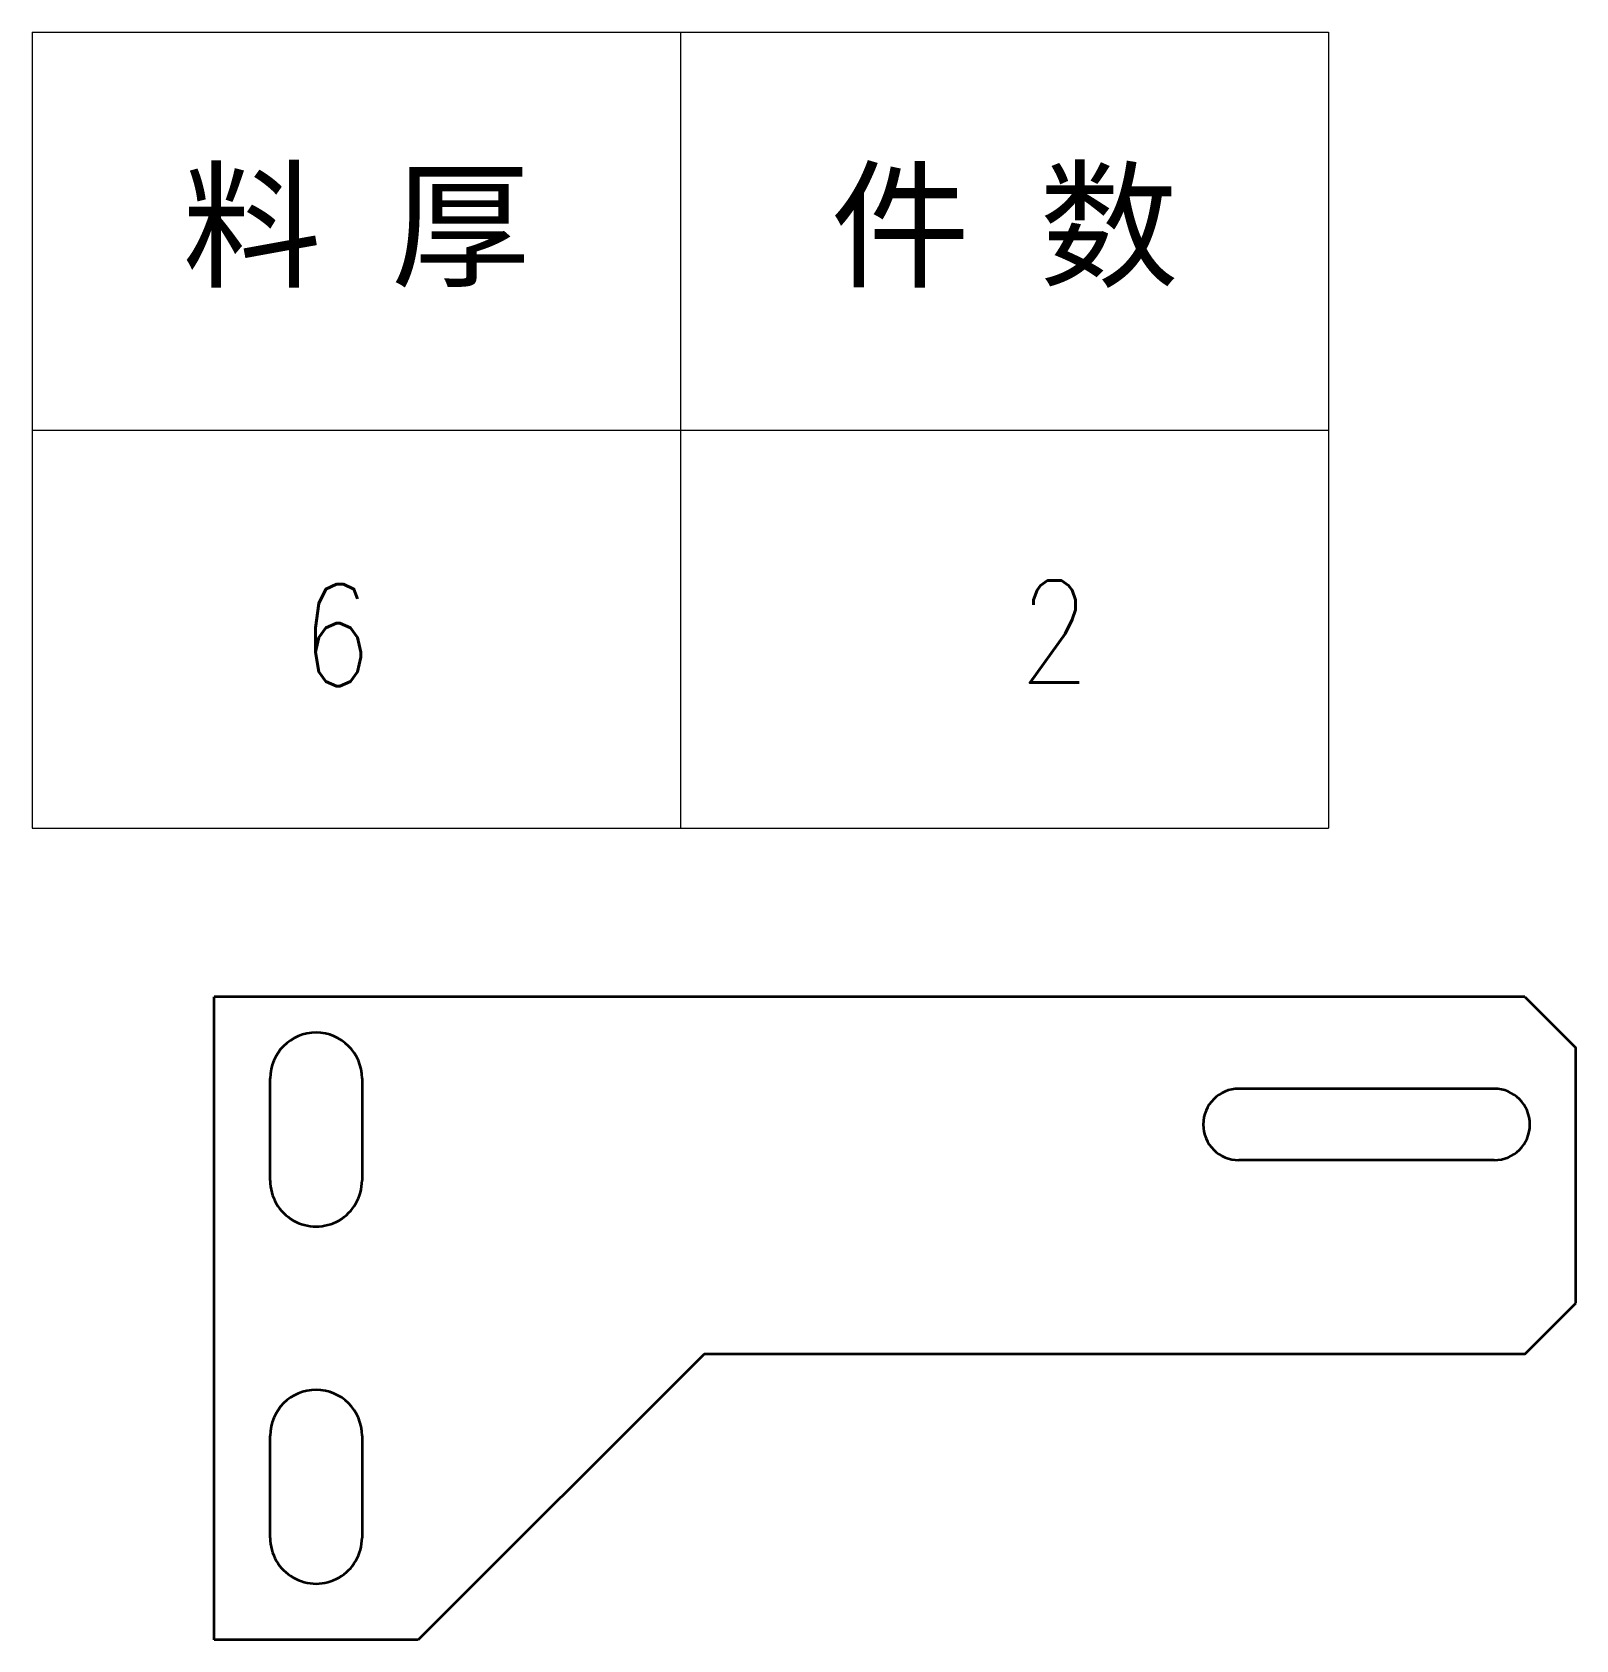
# Model space of a CAD drawing. Header units: millimetres. Extents: x -47800 to 104182, y -50696 to 46579.
# Drawn here: x -46645.6 to -46494.3, y 46334.2 to 46491.7 of the extents above; entities that cross this region are included whole.
import ezdxf
from ezdxf.enums import TextEntityAlignment as Align

# ---------------------------------------------------------------- set-up
doc = ezdxf.new("R2010")
doc.units = ezdxf.units.MM
doc.header["$LTSCALE"] = 0.5
doc.layers.add('标注线', color=3, linetype='Continuous', lineweight=18)
doc.layers.add('粗实线', color=7, linetype='Continuous', lineweight=35)
doc.styles.add('DIM', font='romans.shx', dxfattribs={"width": 0.8, "bigfont": 'bigfont.shx'})
doc.styles.get("Standard").update_dxf_attribs({"font": 'simplex.shx'})

# ---------------------------------------------------------------- blocks, each defined once
blk = doc.blocks.new('*T259')
at = {"color": 0, "linetype": 'ByBlock', "lineweight": -2, "transparency": 16777216}
for p, q in [((0, 0), (127, 0)), ((0, 0), (0, -78)), ((63.5, 0), (63.5, -78)), ((127, 0), (127, -78)), ((0, -39), (127, -39)), ((0, -78), (127, -78))]:
    blk.add_line(p, q, dxfattribs=at)
at = {"color": 0, "transparency": 16777216, "char_height": 10, "width": 60.5, "attachment_point": 5}
for s, insert in [('{\\fSimSun|b0|i0|c134|p2;料 厚}', (31.75, -19.5)), ('{\\fSimSun|b0|i0|c134|p2;件 数}', (95.25, -19.5))]:
    blk.add_mtext(s, dxfattribs=dict(at, insert=insert))
blk = doc.blocks.new('拆图参数')
blk.add_blockref('*T259', (-63.5, 78))
at = {"style": 'DIM', "width": 0.8}
blk.add_attdef('6', text='', height=10, dxfattribs=at).set_placement((-37.13, 18.91), align=Align.MIDDLE_LEFT)
blk.add_attdef('1', text='', height=10, dxfattribs=at).set_placement((36.65, 19.27), align=Align.MIDDLE_CENTER)

msp = doc.modelspace()

# ---------------------------------------------------------------- linework, layer by layer
at = {"layer": '粗实线', "lineweight": 35}
for p, q in [((-46499.344, 46397.197), (-46627.744, 46397.197)), ((-46627.744, 46334.197), (-46627.744, 46397.197)), ((-46499.344, 46397.197), (-46494.344, 46392.197)), ((-46494.344, 46367.197), (-46494.344, 46392.197)), ((-46502.344, 46388.197), (-46527.344, 46388.197)), ((-46502.344, 46381.197), (-46527.344, 46381.197)), ((-46499.344, 46362.197), (-46494.344, 46367.197)), ((-46579.744, 46362.197), (-46607.744, 46334.197)), ((-46499.344, 46362.197), (-46579.744, 46362.197)), ((-46607.744, 46334.197), (-46627.744, 46334.197))]:
    msp.add_line(p, q, dxfattribs=at)
at = {"layer": '粗实线', "lineweight": 35, "ltscale": 0.25}
for p, q in [((-46622.244, 46379.197), (-46622.244, 46389.197)), ((-46613.244, 46389.197), (-46613.244, 46379.197)), ((-46622.244, 46344.197), (-46622.244, 46354.197)), ((-46613.244, 46354.197), (-46613.244, 46344.197))]:
    msp.add_line(p, q, dxfattribs=at)
at = {"layer": '粗实线', "lineweight": 35}
for centre, radius, start, end in [((-46617.744, 46389.197), 4.5, 0, 179.99999), ((-46527.344, 46384.697), 3.5, 90, 270), ((-46502.344, 46384.697), 3.5, 270, 90), ((-46617.744, 46379.197), 4.5, 179.99999, 0), ((-46617.744, 46354.197), 4.5, 0, 179.99999), ((-46617.744, 46344.197), 4.5, 179.99999, 0)]:
    msp.add_arc(centre, radius, start, end, dxfattribs=at)

# ---------------------------------------------------------------- block references
at = {"layer": '标注线'}
msp.add_blockref('拆图参数', (-46582.058, 46413.721), dxfattribs=at).add_auto_attribs({'1': '2', '6': '6'})

doc.saveas('drawing.dxf')
